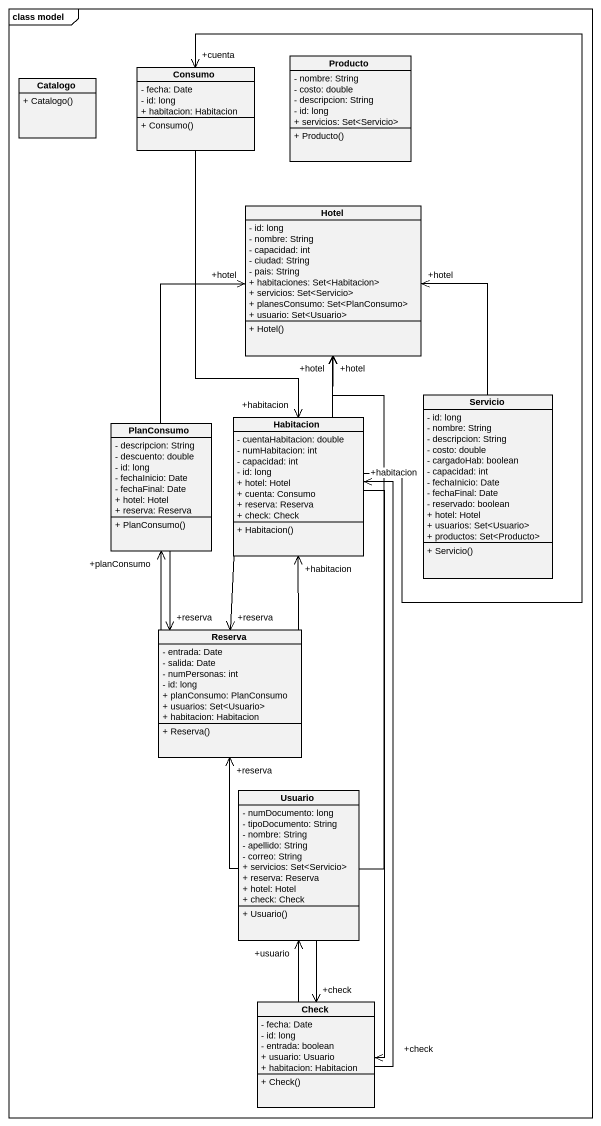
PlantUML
@startuml
mainframe class model
hide circle
hide empty members
skinparam classAttributeIconSize 0
class Catalogo {
  + Catalogo()
}
class Consumo {
  - fecha: Date
  - id: long
  + habitacion: Habitacion
  + Consumo()
}
class Producto {
  - nombre: String
  - costo: double
  - descripcion: String
  - id: long
  + servicios: Set<Servicio>
  + Producto()
}
class Hotel {
  - id: long
  - nombre: String
  - capacidad: int
  - ciudad: String
  - pais: String
  + habitaciones: Set<Habitacion>
  + servicios: Set<Servicio>
  + planesConsumo: Set<PlanConsumo>
  + usuario: Set<Usuario>
  + Hotel()
}
class PlanConsumo {
  - descripcion: String
  - descuento: double
  - id: long
  - fechaInicio: Date
  - fechaFinal: Date
  + hotel: Hotel
  + reserva: Reserva
  + PlanConsumo()
}
class Habitacion {
  - cuentaHabitacion: double
  - numHabitacion: int
  - capacidad: int
  - id: long
  + hotel: Hotel
  + cuenta: Consumo
  + reserva: Reserva
  + check: Check
  + Habitacion()
}
class Servicio {
  - id: long
  - nombre: String
  - descripcion: String
  - costo: double
  - cargadoHab: boolean
  - capacidad: int
  - fechaInicio: Date
  - fechaFinal: Date
  - reservado: boolean
  + hotel: Hotel
  + usuarios: Set<Usuario>
  + productos: Set<Producto>
  + Servicio()
}
class Reserva {
  - entrada: Date
  - salida: Date
  - numPersonas: int
  - id: long
  + planConsumo: PlanConsumo
  + usuarios: Set<Usuario>
  + habitacion: Habitacion
  + Reserva()
}
class Usuario {
  - numDocumento: long
  - tipoDocumento: String
  - nombre: String
  - apellido: String
  - correo: String
  + servicios: Set<Servicio>
  + reserva: Reserva
  + hotel: Hotel
  + check: Check
  + Usuario()
}
class Check {
  - fecha: Date
  - id: long
  - entrada: boolean
  + usuario: Usuario
  + habitacion: Habitacion
  + Check()
}
Consumo --> "+habitacion" Habitacion
PlanConsumo -up-> "+hotel" Hotel
PlanConsumo --> "+reserva" Reserva
Habitacion -up-> "+cuenta" Consumo
Habitacion -up-> "+hotel" Hotel
Habitacion --> "+reserva" Reserva
Habitacion --> "+check" Check
Servicio -up-> "+hotel" Hotel
Reserva -up-> "+planConsumo" PlanConsumo
Reserva -up-> "+habitacion" Habitacion
Usuario -up-> "+hotel" Hotel
Usuario -up-> "+reserva" Reserva
Usuario --> "+check" Check
Check -up-> "+habitacion" Habitacion
Check -up-> "+usuario" Usuario
@enduml
